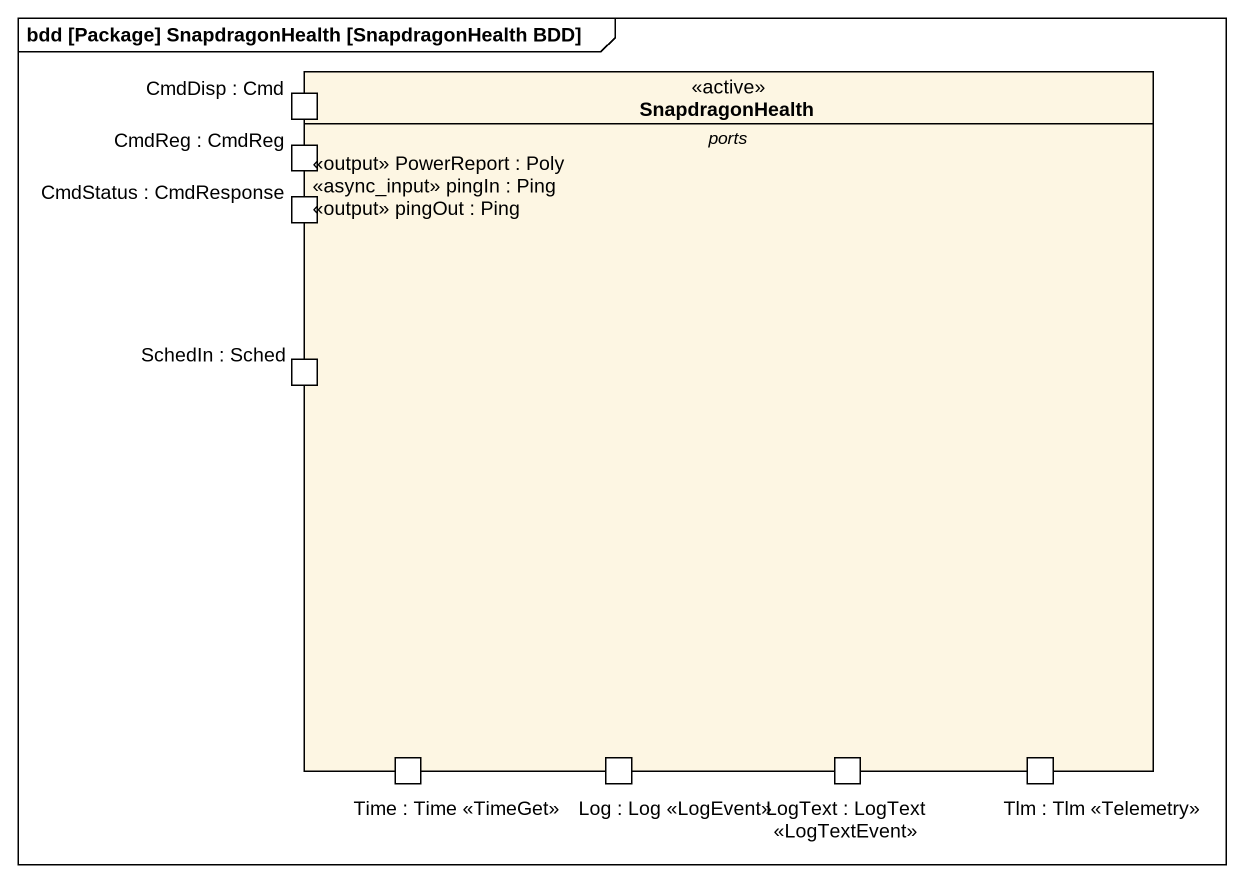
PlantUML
@startuml
mainframe bdd [Package] SnapdragonHealth [SnapdragonHealth BDD]
hide circle
hide empty members
class SnapdragonHealth <<active>> {
  -- ports --
  <<output>> PowerReport : Poly
  <<async_input>> pingIn : Ping
  <<output>> pingOut : Ping
  -- ports --
  Log : Log <<LogEvent>>
  LogText : LogText <<LogTextEvent>>
  Time : Time <<TimeGet>>
  Tlm : Tlm <<Telemetry>>
  SchedIn : Sched
  CmdDisp : Cmd
  CmdReg : CmdReg
  CmdStatus : CmdResponse
}
@enduml
